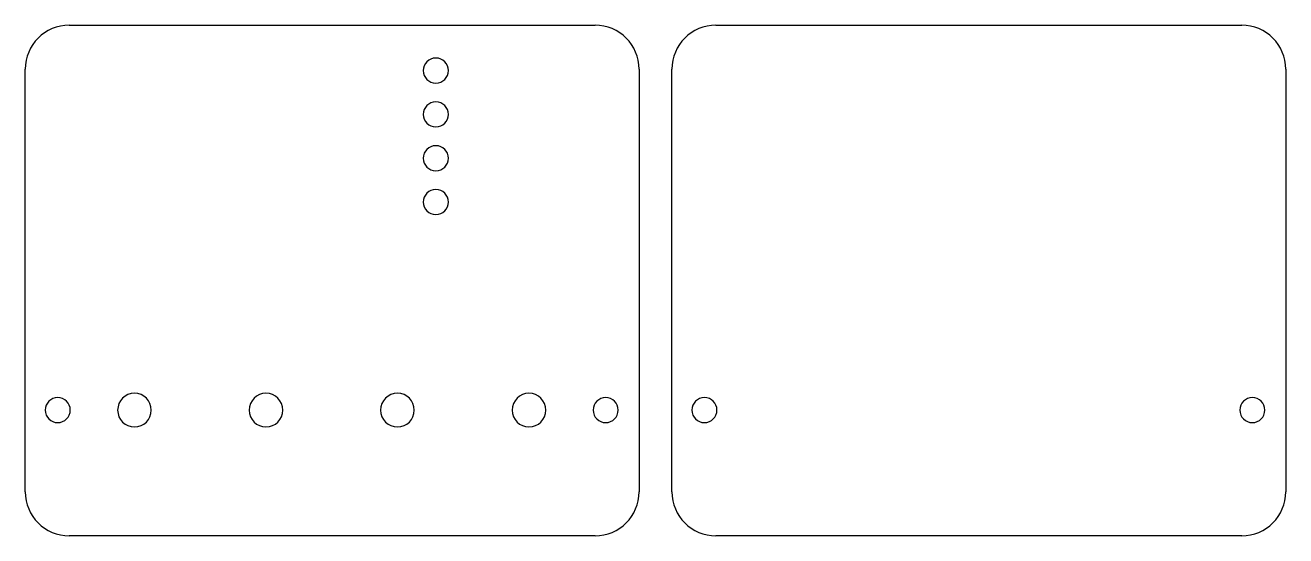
# Model space of a CAD drawing. Extents: x -5 to 141, y -5 to 54.
import ezdxf

# ---------------------------------------------------------------- set-up
doc = ezdxf.new("R2010")
doc.units = 0
doc.layers.get('0').update_dxf_attribs({"color": 253, "linetype": 'CONTINUOUS'})

msp = doc.modelspace()

# ---------------------------------------------------------------- linework, layer by layer
at = {"color": 138}
for p, q in [((0, 54.1), (60.95, 54.1)), ((74.95, 54.1), (135.9, 54.1)), ((-5.1, 0), (-5.1, 49)), ((66.05, 49), (66.05, 0)), ((69.85, 0), (69.85, 49)), ((141, 49), (141, 0)), ((60.95, -5.1), (0, -5.1)), ((135.9, -5.1), (74.95, -5.1))]:
    msp.add_line(p, q, dxfattribs=at)
at = {"color": 138, "extrusion": (2.05296e-108, 3.49148e-15, -1)}
for centre, radius in [((-42.49, 48.84), 1.45), ((-42.49, 43.76), 1.45), ((-42.49, 38.68), 1.45), ((-42.49, 33.6), 1.45), ((1.325, 9.47), 1.45), ((-7.565, 9.47), 1.95), ((-22.805, 9.47), 1.95), ((-38.045, 9.47), 1.95), ((-53.285, 9.47), 1.95), ((-62.175, 9.47), 1.45), ((-73.625, 9.47), 1.45), ((-137.125, 9.47), 1.45)]:
    msp.add_circle(centre, radius, dxfattribs=at)
at = {"color": 138}
for centre, start, end in [((0, 49), 90, 180), ((60.95, 49), 0, 90), ((74.95, 49), 90, 180), ((135.9, 49), 0, 90), ((0, 0), 180, 270), ((60.95, 0), 270, 0), ((74.95, 0), 180, 270), ((135.9, 0), 270, 0)]:
    msp.add_arc(centre, 5.1, start, end, dxfattribs=at)

doc.saveas('drawing.dxf')
